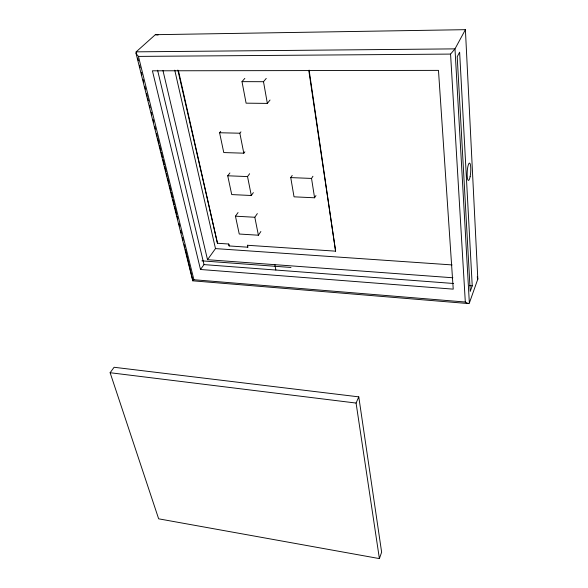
<?xml version="1.0" encoding="UTF-8"?>
<svg xmlns="http://www.w3.org/2000/svg" width="588" height="588" viewBox="0 0 588 588"><rect width="100%" height="100%" fill="white"/><g stroke="black" fill="none" stroke-linecap="round" stroke-linejoin="round"><path stroke-width="0.88" d="M465.431 29.613L454.987 48.87L469.356 303.041L477.831 279.057L477.213 276.852M477.816 279.094L465.402 29.672L155.335 34.692L136.173 51.847L454.987 48.87L450.57 54.089L138.445 56.404L136.24 53.78L136.159 51.862M379.392 558.6L381.634 552.213L358.783 396.863L114.101 367.272L110.125 372.719L158.65 518.822L379.392 558.6L356.078 403.059L358.783 396.863M472.23 285.827L470.238 291.398L457.207 56.749L459.632 52.185L472.23 285.827L469.481 285.614M469.356 303.041L468.313 303.562L192.776 280.821M292.207 175.437L290.744 177.605L294.029 196.826L314.58 197.788L315.962 195.569M192.864 280.564L185.323 249.15M314.58 197.788L311.537 178.429L312.948 176.246M238.052 212.547L235.45 216.186L239.243 234.024L258.397 235.222L260.874 231.51M258.397 235.222L254.817 217.259L257.338 213.598M229.901 172.975L227.732 175.783L231.716 194.577L251.304 195.503L253.362 192.621M200.493 269.488L152.417 70.81L438.479 70.376L453.23 289.142L200.493 269.488L204.007 264.6L157.599 70.251M452.856 277.771L207.52 259.705L215.487 248.599L174.754 70.185M251.304 195.503L247.533 176.576L249.635 173.739M220.713 131.389L219.589 132.748L223.771 152.564L243.807 153.181L244.88 151.8M244.836 78.373L241.999 81.644L246.1 103.165L267.349 103.4L270.032 100.026M243.807 153.181L239.845 133.211L240.94 131.844M267.349 103.4L263.505 81.703L266.246 78.41M468.166 303.548L465.351 302.034L193.908 279.734L192.982 280.674M155.335 34.692L158.084 34.986M241.999 81.644L263.505 81.703M219.589 132.748L239.845 133.211M290.744 177.605L311.537 178.429M227.732 175.783L247.533 176.576M235.45 216.186L254.817 217.259M177.841 70.045L217.464 243.263L228.717 244.02L229.144 245.938L247.82 247.203L247.416 245.269L335.601 251.164L309.112 70.141M215.487 248.599L452.113 264.923M201.882 260.851L291.001 267.466M204.007 264.6L453.495 283.482M110.125 372.719L356.078 403.059M465.314 302.004L450.57 54.089M137.739 58.058L138.4 60.718M139.51 65.165L140.172 67.833M141.282 72.273L141.943 74.941M143.053 79.387L143.715 82.055M144.824 86.495L145.486 89.163M146.596 93.61L147.257 96.278M147.698 98.049L148.36 100.717M149.47 105.164L150.131 107.832M151.241 112.271L151.902 114.939M153.012 119.386L153.674 122.054M154.784 126.493L155.445 129.162M156.555 133.608L157.216 136.269M157.657 138.048L158.988 143.384M159.429 145.162L160.759 150.491M161.2 152.27L162.531 157.606M162.972 159.385L164.302 164.713M164.743 166.492L166.073 171.828M166.514 173.6L167.176 176.268M167.617 178.046L168.947 183.382M169.388 185.161L170.718 190.49M171.159 192.269L172.49 197.605M172.931 199.376L174.261 204.712M174.702 206.491L176.694 214.488M177.135 216.266L177.804 218.934M178.906 223.374L179.575 226.042M180.678 230.489L181.339 233.157M182.449 237.596L183.111 240.264M184.22 244.711L184.882 247.379M135.931 52.913L192.746 280.792M138.445 56.404L193.908 279.734M162.972 70.589L207.52 259.705M178.414 70.567L217.464 243.263M228.717 244.02L229.136 245.946M247.416 245.269L247.82 247.21M274.846 264.666L275.86 270.017M308.81 70.553L335.601 251.164M470.113 176.701A8.702 1.742 -86.5 0 0 469.628 163.096A8.702 1.742 -86.5 0 0 467.173 175.467A8.702 1.742 -86.5 0 0 470.113 176.701"/></g></svg>
